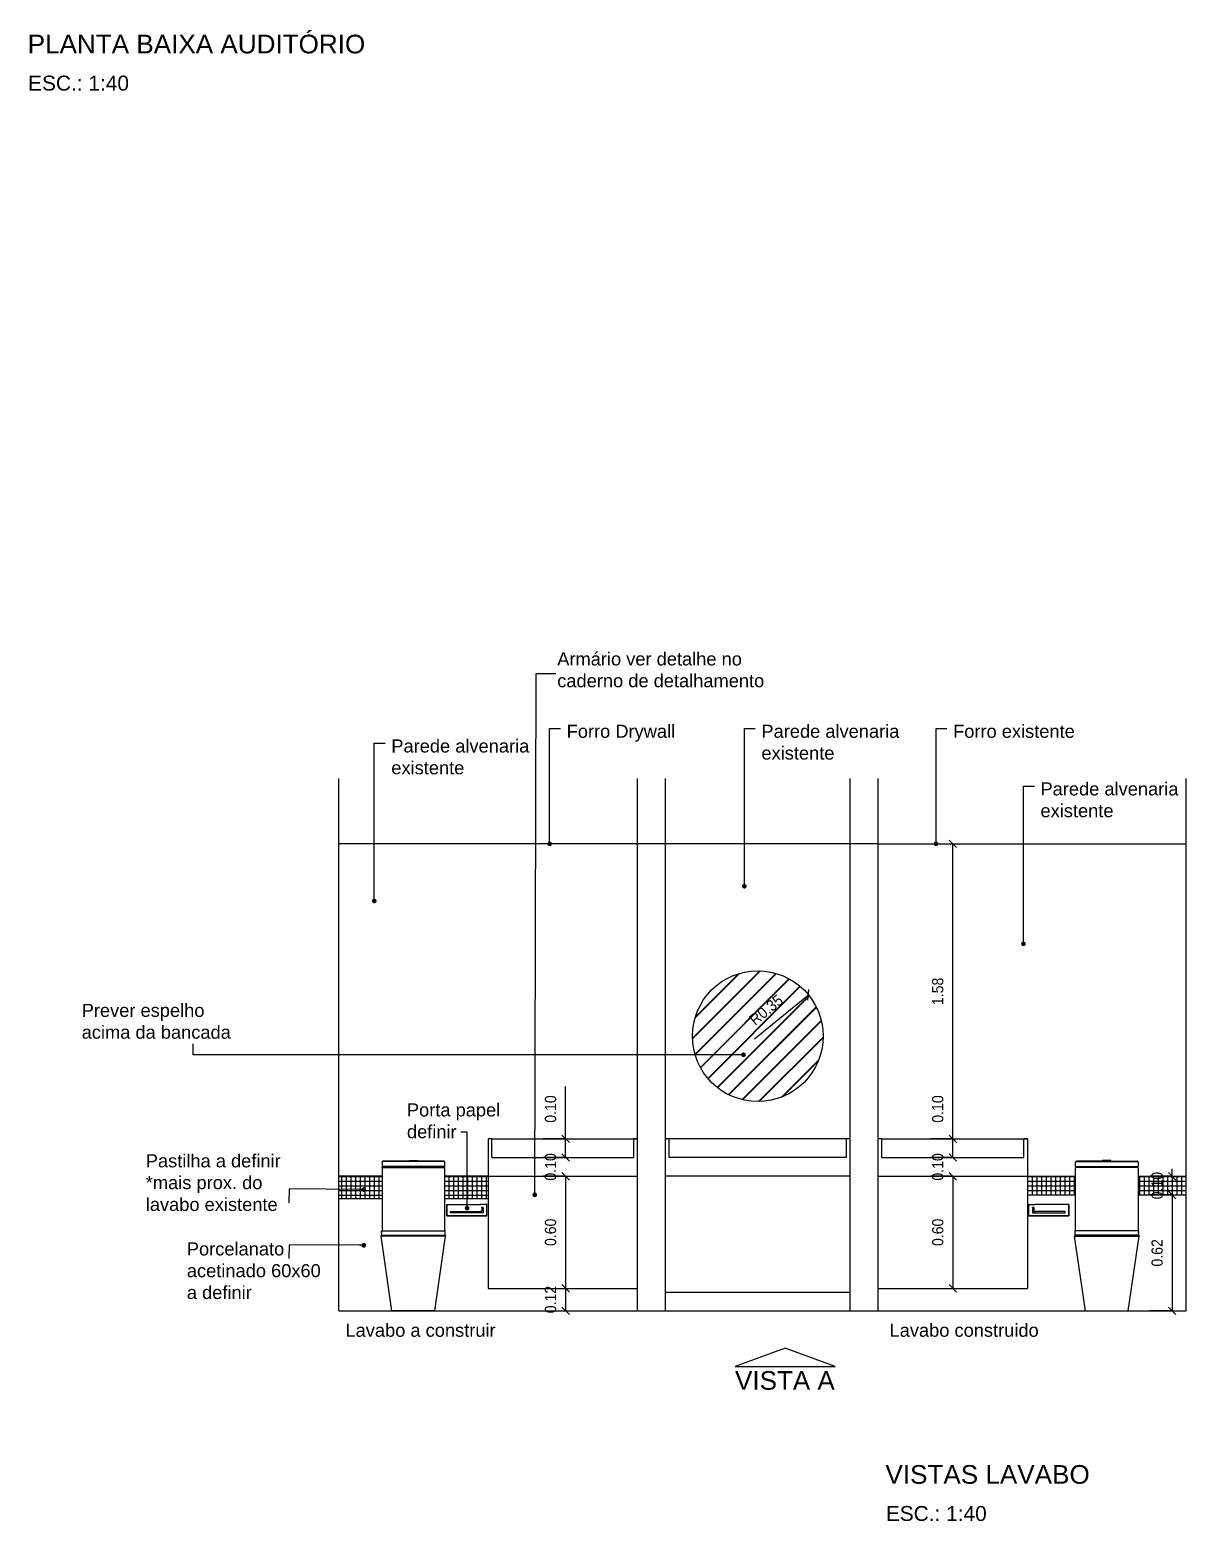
# Model space of a CAD drawing. Header units: millimetres. Extents: x 7034 to 7235, y -465 to -378.
# Drawn here: x 7088.15 to 7094.35, y -446.97 to -438.99 of the extents above; entities that cross this region are included whole.
import ezdxf

# ---------------------------------------------------------------- set-up
doc = ezdxf.new("R2010")
doc.units = ezdxf.units.MM
doc.header["$LTSCALE"] = 0.005
doc.linetypes.add('CONTINUO', pattern=[0])
doc.layers.get('0').update_dxf_attribs({"linetype": 'CONTINUO'})
doc.layers.get('DEFPOINTS').update_dxf_attribs({"linetype": 'CONTINUO', "lineweight": 15})
for name, color, linetype in [('- COTAS', 12, 'Continuous'), ('252', 252, 'Continuous'), ('ARQ-TEXTO', 3, 'Continuous'), ('ARQ_ALVENARIA', 6, 'Continuous'), ('ARQ_ESQUADRIA', 5, 'Continuous'), ('ARQ_TXT_AMBIENTE', 3, 'Continuous'), ('DETALHES', 4, 'Continuous'), ('NN_COTA', 1, 'Continuous'), ('NN_GESSO', 5, 'Continuous')]:
    doc.layers.add(name, color=color, linetype=linetype)
doc.layers.add('TEXTO', color=7, linetype='Continuous', lineweight=15)
doc.styles.add('50', font='ARIALN.TTF', dxfattribs={"height": 0.1})
doc.styles.add('ARQ', font='arial.ttf', dxfattribs={"width": 0.9})
doc.styles.add('R80-20', font='simplex.shx', dxfattribs={"height": 0.04})
doc.styles.get("Standard").update_dxf_attribs({"font": 'arial.ttf'})
doc.dimstyles.new('1-40', dxfattribs={"dimtxt": 0.06, "dimasz": 0.04, "dimexe": 0.1195, "dimexo": 0.1, "dimgap": 0.05, "dimtad": 1, "dimzin": 0, "dimdsep": 46, "dimtxsty": 'ARQ', "dimblk": 'OBLIQUE', "dimcen": 0.09, "dimclrd": 1, "dimclre": 1, "dimclrt": 7, "dimadec": 0, "dimazin": 0, "dimtm": 1e-09, "dimtfac": 1, "dimtofl": 0, "dimtmove": 0, "dimatfit": 3, "dimfxl": 0.1, "dimfxlon": 1, "dimtolj": 1, "dimtzin": 0, "dimlwd": -1, "dimlwe": -1, "dimarcsym": 0})
doc.dimstyles.new('50', dxfattribs={"dimscale": 0, "dimtxt": 0.1, "dimasz": 0.025, "dimexe": 0.05, "dimexo": 0.05, "dimgap": 0.01, "dimtad": 1, "dimdec": 0, "dimlfac": 100, "dimzin": 0, "dimdsep": 46, "dimtxsty": '50', "dimblk": 'DOT', "dimcen": 0.02, "dimclrd": 1, "dimclre": 1, "dimclrt": 7, "dimadec": 0, "dimazin": 0, "dimtfac": 1, "dimtdec": 0, "dimtofl": 0, "dimtmove": 2, "dimatfit": 2, "dimldrblk": 'DOT', "dimfxl": 0.05, "dimtolj": 1, "dimtzin": 0, "dimlwd": -1, "dimarcsym": 0})
pattern_1 = [(0, (0, 0), (0, 0.025), []), (90, (0, 0), (-0.025, 2e-18), [])]

# ---------------------------------------------------------------- blocks, each defined once
blk = doc.blocks.new('seta')
at = {"layer": 'NN_COTA', "transparency": 33554549}
h = blk.add_hatch(dxfattribs=at)
h.set_pattern_fill('ANGLE', color=256)
h.set_pattern_definition([(0, (-0.006, 0.008), (0, 6.985), [5.08, -1.905]), (90, (-0.006, 0.008), (-6.985, 4e-16), [5.08, -1.905])])
h.paths.add_polyline_path([(17.271, -37.7472), (17.5387, -37.846), (17.8064, -37.7472)])
at = {"layer": 'NN_COTA'}
blk.add_lwpolyline([(17.271, -37.7472), (17.8064, -37.7472), (17.5387, -37.846), (17.271, -37.7472)], dxfattribs=at)
blk = doc.blocks.new('_DOT')
at = {"color": 0, "linetype": 'ByBlock'}
blk.add_line((-0.5, 0), (-1, 0), dxfattribs=at)
at = {"color": 0, "linetype": 'ByBlock', "const_width": 0.5}
blk.add_lwpolyline([(-0.25, 0, 1), (0.25, 0, 1)], format="xyb", close=True, dxfattribs=at)
blk = doc.blocks.new('DOT')
at = {"layer": 'ARQ-TEXTO', "color": 0, "linetype": 'ByBlock'}
blk.add_line((-0.5, 0), (-1, 0), dxfattribs=at)
at = {"layer": 'ARQ-TEXTO', "color": 0, "linetype": 'ByBlock', "const_width": 0.5}
blk.add_lwpolyline([(-0.25, 0, 1), (0.25, 0, 1)], format="xyb", close=True, dxfattribs=at)
blk = doc.blocks.new('_OBLIQUE')
at = {"color": 0, "linetype": 'ByBlock'}
blk.add_line((-0.5, -0.5), (0.5, 0.5), dxfattribs=at)
blk = doc.blocks.new('*D77')
at = {"layer": '- COTAS', "color": 1, "transparency": 16777216}
for p, q in [((7091.0247, -445.1239), (7091.1442, -445.1239)), ((7091.0247, -445.1239), (7091.0247, -445.7239)), ((7091.0247, -445.7239), (7091.1442, -445.7239))]:
    blk.add_line(p, q, dxfattribs=at)
at = {"layer": 'DEFPOINTS', "color": 0, "transparency": 16777216}
for p in [(7091.0092, -445.1239), (7091.0092, -445.7239), (7091.0247, -445.7239)]:
    blk.add_point(p, dxfattribs=at)
at = {"layer": '- COTAS', "color": 1, "transparency": 16777216, "xscale": 0.04, "yscale": 0.04, "zscale": 0.04}
for p, rotation in [((7091.0247, -445.1239), 90), ((7091.0247, -445.7239), 270)]:
    blk.add_blockref('_OBLIQUE', p, dxfattribs=dict(at, rotation=rotation))
at = {"layer": '- COTAS', "color": 7, "transparency": 16777216, "insert": (7090.9441, -445.4239), "char_height": 0.06, "attachment_point": 5, "rotation": 90, "style": 'ARQ'}
blk.add_mtext('\\A1;0.60', dxfattribs=at)
blk = doc.blocks.new('*D78')
at = {"layer": '- COTAS', "color": 1, "transparency": 16777216}
for p, q in [((7091.0247, -444.9239), (7091.0247, -444.6438)), ((7091.0247, -444.9239), (7090.9052, -444.9239)), ((7091.0247, -445.0239), (7091.0247, -444.9239)), ((7091.0247, -445.0239), (7090.9052, -445.0239))]:
    blk.add_line(p, q, dxfattribs=at)
at = {"layer": 'DEFPOINTS', "color": 0, "transparency": 16777216}
for p in [(7091.0247, -444.9239), (7091.0247, -444.9239), (7091.0247, -445.0239)]:
    blk.add_point(p, dxfattribs=at)
at = {"layer": '- COTAS', "color": 1, "transparency": 16777216, "xscale": 0.04, "yscale": 0.04, "zscale": 0.04}
for p, rotation in [((7091.0247, -444.9239), 90), ((7091.0247, -445.0239), 270)]:
    blk.add_blockref('_OBLIQUE', p, dxfattribs=dict(at, rotation=rotation))
at = {"layer": '- COTAS', "color": 7, "transparency": 16777216, "insert": (7090.9441, -444.7638), "char_height": 0.06, "attachment_point": 5, "rotation": 90, "style": 'ARQ'}
blk.add_mtext('\\A1;0.10', dxfattribs=at)
blk = doc.blocks.new('*D81')
at = {"layer": '- COTAS', "color": 1, "transparency": 16777216}
for p, q in [((7093.0992, -445.1239), (7093.2187, -445.1239)), ((7093.0992, -445.1239), (7093.0992, -445.7239)), ((7093.0992, -445.7239), (7093.2187, -445.7239))]:
    blk.add_line(p, q, dxfattribs=at)
at = {"layer": 'DEFPOINTS', "color": 0, "transparency": 16777216}
for p in [(7093.0992, -445.1239), (7093.0992, -445.7239), (7093.0992, -445.7239)]:
    blk.add_point(p, dxfattribs=at)
at = {"layer": '- COTAS', "color": 1, "transparency": 16777216, "xscale": 0.04, "yscale": 0.04, "zscale": 0.04}
for p, rotation in [((7093.0992, -445.1239), 90), ((7093.0992, -445.7239), 270)]:
    blk.add_blockref('_OBLIQUE', p, dxfattribs=dict(at, rotation=rotation))
at = {"layer": '- COTAS', "color": 7, "transparency": 16777216, "insert": (7093.0185, -445.4239), "char_height": 0.06, "attachment_point": 5, "rotation": 90, "style": 'ARQ'}
blk.add_mtext('\\A1;0.60', dxfattribs=at)
blk = doc.blocks.new('*D82')
at = {"layer": '- COTAS', "color": 1, "transparency": 16777216}
for p, q in [((7093.0992, -443.3439), (7093.2187, -443.3439)), ((7093.0992, -444.9239), (7093.0992, -443.3439)), ((7093.0992, -444.9239), (7093.2187, -444.9239))]:
    blk.add_line(p, q, dxfattribs=at)
at = {"layer": 'DEFPOINTS', "color": 0, "transparency": 16777216}
for p in [(7093.0885, -443.3439), (7093.0992, -443.3439), (7093.0992, -444.9239)]:
    blk.add_point(p, dxfattribs=at)
at = {"layer": '- COTAS', "color": 1, "transparency": 16777216, "xscale": 0.04, "yscale": 0.04, "zscale": 0.04}
for p, rotation in [((7093.0992, -443.3439), 90), ((7093.0992, -444.9239), 270)]:
    blk.add_blockref('_OBLIQUE', p, dxfattribs=dict(at, rotation=rotation))
at = {"layer": '- COTAS', "color": 7, "transparency": 16777216, "insert": (7093.0185, -444.1339), "char_height": 0.06, "attachment_point": 5, "rotation": 90, "style": 'ARQ'}
blk.add_mtext('\\A1;1.58', dxfattribs=at)
blk = doc.blocks.new('*D105')
at = {"layer": '- COTAS', "color": 1, "transparency": 16777216}
blk.add_line((7092.0369, -444.388), (7092.3254, -444.1526), dxfattribs=at)
at = {"layer": 'DEFPOINTS', "color": 0, "transparency": 16777216}
for p in [(7092.3254, -444.1526), (7092.0542, -444.3739)]:
    blk.add_point(p, dxfattribs=at)
at = {"layer": '- COTAS', "color": 1, "transparency": 16777216, "xscale": 0.04, "yscale": 0.04, "zscale": 0.04, "rotation": 39.21095447246016}
blk.add_blockref('_OBLIQUE', (7092.3254, -444.1526), dxfattribs=at)
at = {"layer": '- COTAS', "color": 7, "transparency": 16777216, "insert": (7092.0991, -444.2331), "char_height": 0.06, "attachment_point": 5, "rotation": 39.21095, "style": 'ARQ'}
blk.add_mtext('\\A1;R0.35', dxfattribs=at)
blk = doc.blocks.new('*D174')
at = {"layer": '- COTAS', "color": 1, "transparency": 16777216}
for p, q in [((7094.2742, -445.2239), (7094.1547, -445.2239)), ((7094.2742, -445.2239), (7094.2742, -445.8439)), ((7094.2742, -445.8439), (7094.1547, -445.8439))]:
    blk.add_line(p, q, dxfattribs=at)
at = {"layer": 'DEFPOINTS', "color": 0, "transparency": 16777216}
for p in [(7094.3492, -445.2239), (7094.2742, -445.8439), (7094.3492, -445.8439)]:
    blk.add_point(p, dxfattribs=at)
at = {"layer": '- COTAS', "color": 1, "transparency": 16777216, "xscale": 0.04, "yscale": 0.04, "zscale": 0.04}
for p, rotation in [((7094.2742, -445.2239), 90), ((7094.2742, -445.8439), 270)]:
    blk.add_blockref('_OBLIQUE', p, dxfattribs=dict(at, rotation=rotation))
at = {"layer": '- COTAS', "color": 7, "transparency": 16777216, "insert": (7094.1936, -445.5339), "char_height": 0.06, "attachment_point": 5, "rotation": 90, "style": 'ARQ'}
blk.add_mtext('\\A1;0.62', dxfattribs=at)
blk = doc.blocks.new('*D175')
at = {"layer": '- COTAS', "color": 1, "transparency": 16777216}
for p, q in [((7094.2742, -445.1239), (7094.1547, -445.1239)), ((7094.2742, -445.1239), (7094.2742, -445.0839)), ((7094.2742, -445.2239), (7094.1547, -445.2239)), ((7094.2742, -445.2239), (7094.2742, -445.2639))]:
    blk.add_line(p, q, dxfattribs=at)
at = {"layer": 'DEFPOINTS', "color": 0, "transparency": 16777216}
for p in [(7094.2742, -445.1239), (7094.2742, -445.1239), (7094.2742, -445.2239)]:
    blk.add_point(p, dxfattribs=at)
at = {"layer": '- COTAS', "color": 1, "transparency": 16777216, "xscale": 0.04, "yscale": 0.04, "zscale": 0.04}
for p, rotation in [((7094.2742, -445.1239), 270), ((7094.2742, -445.2239), 90)]:
    blk.add_blockref('_OBLIQUE', p, dxfattribs=dict(at, rotation=rotation))
at = {"layer": '- COTAS', "color": 7, "transparency": 16777216, "insert": (7094.1936, -445.1739), "char_height": 0.06, "attachment_point": 5, "rotation": 90, "style": 'ARQ'}
blk.add_mtext('\\A1;0.10', dxfattribs=at)
blk = doc.blocks.new('*D176')
at = {"layer": '- COTAS', "color": 1, "transparency": 16777216}
for p, q in [((7091.0247, -445.7239), (7091.1442, -445.7239)), ((7091.0247, -445.7239), (7091.0247, -445.8439)), ((7091.0247, -445.8439), (7091.1442, -445.8439))]:
    blk.add_line(p, q, dxfattribs=at)
at = {"layer": 'DEFPOINTS', "color": 0, "transparency": 16777216}
for p in [(7091.0247, -445.7239), (7091.0247, -445.8439), (7091.0247, -445.8439)]:
    blk.add_point(p, dxfattribs=at)
at = {"layer": '- COTAS', "color": 1, "transparency": 16777216, "xscale": 0.04, "yscale": 0.04, "zscale": 0.04}
for p, rotation in [((7091.0247, -445.7239), 90), ((7091.0247, -445.8439), 270)]:
    blk.add_blockref('_OBLIQUE', p, dxfattribs=dict(at, rotation=rotation))
at = {"layer": '- COTAS', "color": 7, "transparency": 16777216, "insert": (7090.9441, -445.7839), "char_height": 0.06, "attachment_point": 5, "rotation": 90, "style": 'ARQ'}
blk.add_mtext('\\A1;0.12', dxfattribs=at)
blk = doc.blocks.new('*D177')
at = {"layer": '- COTAS', "color": 1, "transparency": 16777216}
for p, q in [((7093.0992, -445.0239), (7092.9797, -445.0239)), ((7093.0992, -445.0239), (7093.0992, -444.9839)), ((7093.0992, -445.1239), (7092.9797, -445.1239)), ((7093.0992, -445.1239), (7093.0992, -445.1639))]:
    blk.add_line(p, q, dxfattribs=at)
at = {"layer": 'DEFPOINTS', "color": 0, "transparency": 16777216}
for p in [(7093.0992, -445.0239), (7093.0992, -445.0239), (7093.0992, -445.1239)]:
    blk.add_point(p, dxfattribs=at)
at = {"layer": '- COTAS', "color": 1, "transparency": 16777216, "xscale": 0.04, "yscale": 0.04, "zscale": 0.04}
for p, rotation in [((7093.0992, -445.0239), 270), ((7093.0992, -445.1239), 90)]:
    blk.add_blockref('_OBLIQUE', p, dxfattribs=dict(at, rotation=rotation))
at = {"layer": '- COTAS', "color": 7, "transparency": 16777216, "insert": (7093.0185, -445.0739), "char_height": 0.06, "attachment_point": 5, "rotation": 90, "style": 'ARQ'}
blk.add_mtext('\\A1;0.10', dxfattribs=at)
blk = doc.blocks.new('*D178')
at = {"layer": '- COTAS', "color": 1, "transparency": 16777216}
for p, q in [((7091.0247, -445.0239), (7091.0247, -444.9839)), ((7091.0247, -445.0239), (7091.1442, -445.0239)), ((7091.0247, -445.1239), (7090.9052, -445.1239)), ((7091.0247, -445.1239), (7091.0247, -445.1639))]:
    blk.add_line(p, q, dxfattribs=at)
at = {"layer": 'DEFPOINTS', "color": 0, "transparency": 16777216}
for p in [(7091.0247, -445.0239), (7091.0247, -445.0239), (7091.0247, -445.1239)]:
    blk.add_point(p, dxfattribs=at)
at = {"layer": '- COTAS', "color": 1, "transparency": 16777216, "xscale": 0.04, "yscale": 0.04, "zscale": 0.04}
for p, rotation in [((7091.0247, -445.0239), 270), ((7091.0247, -445.1239), 90)]:
    blk.add_blockref('_OBLIQUE', p, dxfattribs=dict(at, rotation=rotation))
at = {"layer": '- COTAS', "color": 7, "transparency": 16777216, "insert": (7090.9441, -445.0739), "char_height": 0.06, "attachment_point": 5, "rotation": 90, "style": 'ARQ'}
blk.add_mtext('\\A1;0.10', dxfattribs=at)
blk = doc.blocks.new('*D179')
at = {"layer": '- COTAS', "color": 1, "transparency": 16777216}
for p, q in [((7093.0992, -444.9239), (7093.0992, -444.6438)), ((7093.0992, -444.9239), (7092.9797, -444.9239)), ((7093.0992, -445.0239), (7093.0992, -444.9239)), ((7093.0992, -445.0239), (7092.9797, -445.0239))]:
    blk.add_line(p, q, dxfattribs=at)
at = {"layer": 'DEFPOINTS', "color": 0, "transparency": 16777216}
for p in [(7093.0992, -444.9239), (7093.0992, -444.9239), (7093.0992, -445.0239)]:
    blk.add_point(p, dxfattribs=at)
at = {"layer": '- COTAS', "color": 1, "transparency": 16777216, "xscale": 0.04, "yscale": 0.04, "zscale": 0.04}
for p, rotation in [((7093.0992, -444.9239), 90), ((7093.0992, -445.0239), 270)]:
    blk.add_blockref('_OBLIQUE', p, dxfattribs=dict(at, rotation=rotation))
at = {"layer": '- COTAS', "color": 7, "transparency": 16777216, "insert": (7093.0185, -444.7638), "char_height": 0.06, "attachment_point": 5, "rotation": 90, "style": 'ARQ'}
blk.add_mtext('\\A1;0.10', dxfattribs=at)

msp = doc.modelspace()

# ---------------------------------------------------------------- hatches: boundary and pattern name
at = {"layer": '252'}
h = msp.add_hatch(dxfattribs=at)
h.set_pattern_fill('JIS_LC_20A', color=256, scale=0.0035)
h.paths.add_polyline_path([(7091.7042, -444.3739, 1), (7092.4042, -444.3739, 1)])
h = msp.add_hatch(dxfattribs=at)
h.set_pattern_fill('_USER', color=256, scale=0.025, double=1, pattern_type=0)
h.set_pattern_definition(pattern_1)
h.paths.add_polyline_path([(7090.0417, -445.1239), (7089.8092, -445.1239), (7089.8092, -445.2439), (7090.0417, -445.2439)])
h.paths.add_polyline_path([(7090.6092, -445.1239), (7090.3767, -445.1239), (7090.3767, -445.2439), (7090.6092, -445.2439)])
h = msp.add_hatch(dxfattribs=at)
h.set_pattern_fill('_USER', color=256, scale=0.025, double=1, pattern_type=0)
h.set_pattern_definition(pattern_1)
h.paths.add_polyline_path([(7093.7567, -445.1239), (7093.4992, -445.1239), (7093.4992, -445.2239), (7093.7567, -445.2239)])
h.paths.add_polyline_path([(7094.3492, -445.1239), (7094.0917, -445.1239), (7094.0917, -445.2239), (7094.3492, -445.2239)])

# ---------------------------------------------------------------- linework, layer by layer
for p, q in [((7090.6292, -444.9239), (7091.4092, -444.9239)), ((7092.5292, -444.9239), (7091.5792, -444.9239)), ((7092.7192, -444.9239), (7093.4992, -444.9239)), ((7090.0417, -445.0481), (7090.0425, -445.0456)), ((7090.0417, -445.0481), (7090.0417, -445.0691)), ((7090.0425, -445.0456), (7090.0446, -445.0438)), ((7090.3759, -445.0456), (7090.0425, -445.0456)), ((7090.0446, -445.0438), (7090.0475, -445.0431)), ((7090.3738, -445.0438), (7090.0446, -445.0438)), ((7090.1871, -445.0431), (7090.0475, -445.0431)), ((7090.1871, -445.0431), (7090.1871, -445.0386)), ((7090.1871, -445.0386), (7090.2321, -445.0386)), ((7090.1871, -445.0431), (7090.2321, -445.0431)), ((7090.2321, -445.0431), (7090.2321, -445.0386)), ((7090.2321, -445.0431), (7090.3709, -445.0431)), ((7090.3738, -445.0438), (7090.3709, -445.0431)), ((7090.3759, -445.0456), (7090.3738, -445.0438)), ((7090.3767, -445.0481), (7090.3759, -445.0456)), ((7090.3767, -445.0691), (7090.3767, -445.0481)), ((7093.7567, -445.0481), (7093.7575, -445.0456)), ((7093.7567, -445.0691), (7093.7567, -445.0481)), ((7093.7575, -445.0456), (7093.7596, -445.0438)), ((7093.7575, -445.0456), (7094.0909, -445.0456)), ((7093.7596, -445.0438), (7093.7625, -445.0431)), ((7093.7596, -445.0438), (7094.0888, -445.0438)), ((7093.9013, -445.0431), (7093.7625, -445.0431)), ((7093.9013, -445.0431), (7093.9013, -445.0386)), ((7093.9463, -445.0386), (7093.9013, -445.0386)), ((7093.9463, -445.0431), (7093.9013, -445.0431)), ((7093.9463, -445.0431), (7093.9463, -445.0386)), ((7093.9463, -445.0431), (7094.0859, -445.0431)), ((7094.0888, -445.0438), (7094.0859, -445.0431)), ((7094.0909, -445.0456), (7094.0888, -445.0438)), ((7094.0917, -445.0481), (7094.0909, -445.0456)), ((7094.0917, -445.0481), (7094.0917, -445.0691)), ((7090.0417, -445.1239), (7089.8092, -445.1239)), ((7090.0417, -445.0691), (7090.0425, -445.0716)), ((7090.0417, -445.0791), (7090.0425, -445.0766)), ((7090.0417, -445.0791), (7090.0417, -445.4157)), ((7090.0425, -445.0716), (7090.0446, -445.0734)), ((7090.3759, -445.0716), (7090.0425, -445.0716)), ((7090.0425, -445.0766), (7090.0446, -445.0748)), ((7090.0425, -445.0766), (7090.3759, -445.0766)), ((7090.0446, -445.0734), (7090.0475, -445.0741)), ((7090.3738, -445.0734), (7090.0446, -445.0734)), ((7090.0446, -445.0748), (7090.0475, -445.0741)), ((7090.0446, -445.0748), (7090.3738, -445.0748)), ((7090.3709, -445.0741), (7090.0475, -445.0741)), ((7090.3738, -445.0734), (7090.3709, -445.0741)), ((7090.3738, -445.0748), (7090.3709, -445.0741)), ((7090.3759, -445.0716), (7090.3738, -445.0734)), ((7090.3759, -445.0766), (7090.3738, -445.0748)), ((7090.3767, -445.0691), (7090.3759, -445.0716)), ((7090.3767, -445.0791), (7090.3759, -445.0766)), ((7090.3767, -445.4157), (7090.3767, -445.0791)), ((7090.6092, -445.1239), (7090.3767, -445.1239)), ((7093.4992, -445.1239), (7093.7567, -445.1239)), ((7093.7567, -445.0691), (7093.7575, -445.0716)), ((7093.7567, -445.0791), (7093.7575, -445.0766)), ((7093.7567, -445.4157), (7093.7567, -445.0791)), ((7093.7575, -445.0716), (7093.7596, -445.0734)), ((7093.7575, -445.0716), (7094.0909, -445.0716)), ((7093.7575, -445.0766), (7093.7596, -445.0748)), ((7094.0909, -445.0766), (7093.7575, -445.0766)), ((7093.7596, -445.0734), (7093.7625, -445.0741)), ((7093.7596, -445.0734), (7094.0888, -445.0734)), ((7093.7596, -445.0748), (7093.7625, -445.0741)), ((7094.0888, -445.0748), (7093.7596, -445.0748)), ((7093.7625, -445.0741), (7094.0859, -445.0741)), ((7094.0888, -445.0734), (7094.0859, -445.0741)), ((7094.0888, -445.0748), (7094.0859, -445.0741)), ((7094.0909, -445.0716), (7094.0888, -445.0734)), ((7094.0909, -445.0766), (7094.0888, -445.0748)), ((7094.0917, -445.0691), (7094.0909, -445.0716)), ((7094.0917, -445.0791), (7094.0909, -445.0766)), ((7094.0917, -445.0791), (7094.0917, -445.4157)), ((7094.0917, -445.1239), (7094.3492, -445.1239)), ((7090.0417, -445.2439), (7089.8092, -445.2439)), ((7090.6092, -445.2439), (7090.3767, -445.2439)), ((7090.6092, -445.2439), (7090.3767, -445.2439)), ((7090.3876, -445.3358), (7090.3876, -445.2758)), ((7090.3878, -445.2761), (7090.3876, -445.2758)), ((7090.3878, -445.2761), (7090.3878, -445.3355)), ((7090.6033, -445.2758), (7090.6031, -445.2761)), ((7090.6031, -445.3355), (7090.6031, -445.2761)), ((7090.6033, -445.3358), (7090.6033, -445.2758)), ((7093.4992, -445.2239), (7093.7567, -445.2239)), ((7093.5052, -445.3358), (7093.5052, -445.2758)), ((7093.5052, -445.2758), (7093.5054, -445.2761)), ((7093.5054, -445.3355), (7093.5054, -445.2761)), ((7093.7207, -445.2761), (7093.7209, -445.2758)), ((7093.7207, -445.2761), (7093.7207, -445.3355)), ((7093.7209, -445.3358), (7093.7209, -445.2758)), ((7094.0917, -445.2239), (7094.3492, -445.2239)), ((7090.3876, -445.3358), (7090.3878, -445.3355)), ((7090.4334, -445.3358), (7090.3876, -445.3358)), ((7090.3878, -445.3355), (7090.4334, -445.3355)), ((7090.4073, -445.3119), (7090.4071, -445.3125)), ((7090.4071, -445.3189), (7090.4071, -445.3125)), ((7090.4071, -445.3189), (7090.4073, -445.3195)), ((7090.408, -445.3116), (7090.4073, -445.3119)), ((7090.4075, -445.3119), (7090.4073, -445.3119)), ((7090.4073, -445.3125), (7090.4075, -445.3119)), ((7090.4073, -445.3189), (7090.4073, -445.3125)), ((7090.4073, -445.3189), (7090.4075, -445.3195)), ((7090.4073, -445.3195), (7090.408, -445.3198)), ((7090.4075, -445.3195), (7090.4073, -445.3195)), ((7090.4075, -445.3119), (7090.5691, -445.3119)), ((7090.5691, -445.3195), (7090.4075, -445.3195)), ((7090.408, -445.3116), (7090.5691, -445.3116)), ((7090.5691, -445.3198), (7090.408, -445.3198)), ((7090.4334, -445.3355), (7090.6031, -445.3355)), ((7090.4334, -445.3355), (7090.4334, -445.3358)), ((7090.4334, -445.3358), (7090.4334, -445.3355)), ((7090.6033, -445.3358), (7090.4334, -445.3358)), ((7090.574, -445.3116), (7090.5691, -445.3116)), ((7090.5691, -445.3116), (7090.5691, -445.3119)), ((7090.574, -445.3119), (7090.5691, -445.3119)), ((7090.5827, -445.3195), (7090.5691, -445.3195)), ((7090.5822, -445.3198), (7090.5691, -445.3198)), ((7090.5747, -445.3113), (7090.574, -445.3116)), ((7090.5748, -445.3115), (7090.574, -445.3119)), ((7090.5749, -445.3107), (7090.5747, -445.3113)), ((7090.5747, -445.3113), (7090.5748, -445.3115)), ((7090.5752, -445.3107), (7090.5748, -445.3115)), ((7090.5752, -445.2917), (7090.5749, -445.2924)), ((7090.5749, -445.2924), (7090.5749, -445.3107)), ((7090.5758, -445.2915), (7090.5752, -445.2917)), ((7090.5754, -445.2917), (7090.5752, -445.2917)), ((7090.5752, -445.2924), (7090.5754, -445.2917)), ((7090.5752, -445.2924), (7090.5752, -445.3107)), ((7090.5754, -445.2917), (7090.5827, -445.2917)), ((7090.5822, -445.2915), (7090.5758, -445.2915)), ((7090.5829, -445.2917), (7090.5822, -445.2915)), ((7090.5822, -445.3198), (7090.5829, -445.3195)), ((7090.5827, -445.2917), (7090.5829, -445.2917)), ((7090.5829, -445.2924), (7090.5827, -445.2917)), ((7090.5829, -445.3189), (7090.5827, -445.3195)), ((7090.5827, -445.3195), (7090.5829, -445.3195)), ((7090.5831, -445.2924), (7090.5829, -445.2917)), ((7090.5829, -445.2924), (7090.5829, -445.3189)), ((7090.5829, -445.3195), (7090.5831, -445.3189)), ((7090.5831, -445.2924), (7090.5831, -445.3189)), ((7090.6031, -445.3355), (7090.6033, -445.3358)), ((7093.5054, -445.3355), (7093.5052, -445.3358)), ((7093.5052, -445.3358), (7093.6751, -445.3358)), ((7093.6751, -445.3355), (7093.5054, -445.3355)), ((7093.5254, -445.2924), (7093.5256, -445.2917)), ((7093.5254, -445.2924), (7093.5254, -445.3189)), ((7093.5256, -445.3195), (7093.5254, -445.3189)), ((7093.5256, -445.2917), (7093.5263, -445.2915)), ((7093.5258, -445.2917), (7093.5256, -445.2917)), ((7093.5256, -445.2924), (7093.5258, -445.2917)), ((7093.5256, -445.2924), (7093.5256, -445.3189)), ((7093.5256, -445.3189), (7093.5258, -445.3195)), ((7093.5258, -445.3195), (7093.5256, -445.3195)), ((7093.5263, -445.3198), (7093.5256, -445.3195)), ((7093.5331, -445.2917), (7093.5258, -445.2917)), ((7093.5258, -445.3195), (7093.5394, -445.3195)), ((7093.5263, -445.2915), (7093.5327, -445.2915)), ((7093.5263, -445.3198), (7093.5394, -445.3198)), ((7093.5327, -445.2915), (7093.5333, -445.2917)), ((7093.5331, -445.2917), (7093.5333, -445.2917)), ((7093.5333, -445.2924), (7093.5331, -445.2917)), ((7093.5333, -445.2917), (7093.5336, -445.2924)), ((7093.5333, -445.2924), (7093.5333, -445.3107)), ((7093.5333, -445.3107), (7093.5336, -445.3115)), ((7093.5336, -445.2924), (7093.5336, -445.3107)), ((7093.5336, -445.3107), (7093.5338, -445.3113)), ((7093.5338, -445.3113), (7093.5336, -445.3115)), ((7093.5336, -445.3115), (7093.5345, -445.3119)), ((7093.5338, -445.3113), (7093.5345, -445.3116)), ((7093.5345, -445.3116), (7093.5394, -445.3116)), ((7093.5345, -445.3119), (7093.5394, -445.3119)), ((7093.5394, -445.3116), (7093.5394, -445.3119)), ((7093.7005, -445.3116), (7093.5394, -445.3116)), ((7093.701, -445.3119), (7093.5394, -445.3119)), ((7093.5394, -445.3195), (7093.701, -445.3195)), ((7093.5394, -445.3198), (7093.7005, -445.3198)), ((7093.7207, -445.3355), (7093.6751, -445.3355)), ((7093.6751, -445.3355), (7093.6751, -445.3358)), ((7093.6751, -445.3358), (7093.6751, -445.3355)), ((7093.6751, -445.3358), (7093.7209, -445.3358)), ((7093.7005, -445.3116), (7093.7012, -445.3119)), ((7093.7012, -445.3195), (7093.7005, -445.3198)), ((7093.701, -445.3119), (7093.7012, -445.3119)), ((7093.7012, -445.3125), (7093.701, -445.3119)), ((7093.7012, -445.3189), (7093.701, -445.3195)), ((7093.701, -445.3195), (7093.7012, -445.3195)), ((7093.7012, -445.3119), (7093.7014, -445.3125)), ((7093.7012, -445.3189), (7093.7012, -445.3125)), ((7093.7014, -445.3189), (7093.7012, -445.3195)), ((7093.7014, -445.3189), (7093.7014, -445.3125)), ((7093.7209, -445.3358), (7093.7207, -445.3355)), ((7090.0368, -445.4433), (7090.0367, -445.4439)), ((7090.0942, -445.8439), (7090.0367, -445.4439)), ((7090.3817, -445.4439), (7090.0367, -445.4439)), ((7090.0369, -445.4426), (7090.0368, -445.4433)), ((7090.0372, -445.442), (7090.0369, -445.4426)), ((7090.0375, -445.4415), (7090.0372, -445.442)), ((7090.0378, -445.441), (7090.0375, -445.4415)), ((7090.0383, -445.4405), (7090.0378, -445.441)), ((7090.0388, -445.4401), (7090.0383, -445.4405)), ((7090.0387, -445.4212), (7090.0388, -445.4196)), ((7090.0388, -445.4228), (7090.0387, -445.4212)), ((7090.0387, -445.4328), (7090.0388, -445.431)), ((7090.0388, -445.4346), (7090.0387, -445.4328)), ((7090.0388, -445.4196), (7090.0391, -445.4182)), ((7090.0391, -445.4243), (7090.0388, -445.4228)), ((7090.0388, -445.431), (7090.0391, -445.4294)), ((7090.0391, -445.4362), (7090.0388, -445.4346)), ((7090.0393, -445.4397), (7090.0388, -445.4401)), ((7090.0391, -445.4182), (7090.0396, -445.417)), ((7090.0396, -445.4255), (7090.0391, -445.4243)), ((7090.0391, -445.4294), (7090.0396, -445.4281)), ((7090.0396, -445.4376), (7090.0391, -445.4362)), ((7090.0398, -445.4394), (7090.0393, -445.4397)), ((7090.0396, -445.417), (7090.0402, -445.4161)), ((7090.0402, -445.4263), (7090.0396, -445.4255)), ((7090.0396, -445.4281), (7090.0402, -445.4271)), ((7090.0402, -445.4385), (7090.0396, -445.4376)), ((7090.0404, -445.4391), (7090.0398, -445.4394)), ((7090.0402, -445.4161), (7090.0409, -445.4157)), ((7090.0409, -445.4267), (7090.0402, -445.4263)), ((7090.0402, -445.4271), (7090.0409, -445.4267)), ((7090.0409, -445.4389), (7090.0402, -445.4385)), ((7090.041, -445.439), (7090.0404, -445.4391)), ((7090.0417, -445.4157), (7090.0409, -445.4157)), ((7090.0413, -445.4389), (7090.0409, -445.4389)), ((7090.0413, -445.4389), (7090.041, -445.439)), ((7090.0417, -445.4389), (7090.0413, -445.4389)), ((7090.0417, -445.4157), (7090.3767, -445.4157)), ((7090.0417, -445.4389), (7090.0418, -445.4391)), ((7090.0417, -445.4389), (7090.3767, -445.4389)), ((7090.0419, -445.4397), (7090.042, -445.4401)), ((7090.3242, -445.8439), (7090.3817, -445.4439)), ((7090.3764, -445.4397), (7090.3763, -445.4401)), ((7090.3767, -445.4389), (7090.3766, -445.4391)), ((7090.3774, -445.4157), (7090.3767, -445.4157)), ((7090.3771, -445.4389), (7090.3767, -445.4389)), ((7090.3771, -445.4389), (7090.3773, -445.439)), ((7090.3774, -445.4389), (7090.3771, -445.4389)), ((7090.3773, -445.439), (7090.3779, -445.4391)), ((7090.3781, -445.4161), (7090.3774, -445.4157)), ((7090.3774, -445.4389), (7090.3781, -445.4385)), ((7090.3775, -445.4267), (7090.3781, -445.4263)), ((7090.3781, -445.4271), (7090.3775, -445.4267)), ((7090.3779, -445.4391), (7090.3785, -445.4394)), ((7090.3788, -445.417), (7090.3781, -445.4161)), ((7090.3781, -445.4263), (7090.3788, -445.4255)), ((7090.3788, -445.4281), (7090.3781, -445.4271)), ((7090.3781, -445.4385), (7090.3788, -445.4376)), ((7090.3785, -445.4394), (7090.3791, -445.4397)), ((7090.3793, -445.4182), (7090.3788, -445.417)), ((7090.3788, -445.4255), (7090.3793, -445.4243)), ((7090.3793, -445.4294), (7090.3788, -445.4281)), ((7090.3788, -445.4376), (7090.3793, -445.4362)), ((7090.3791, -445.4397), (7090.3796, -445.4401)), ((7090.3796, -445.4196), (7090.3793, -445.4182)), ((7090.3793, -445.4243), (7090.3796, -445.4228)), ((7090.3796, -445.431), (7090.3793, -445.4294)), ((7090.3793, -445.4362), (7090.3796, -445.4346)), ((7090.3797, -445.4212), (7090.3796, -445.4196)), ((7090.3796, -445.4228), (7090.3797, -445.4212)), ((7090.3797, -445.4328), (7090.3796, -445.431)), ((7090.3796, -445.4346), (7090.3797, -445.4328)), ((7090.3796, -445.4401), (7090.3801, -445.4405)), ((7090.3801, -445.4405), (7090.3805, -445.441)), ((7090.3805, -445.441), (7090.3809, -445.4415)), ((7090.3809, -445.4415), (7090.3812, -445.442)), ((7090.3812, -445.442), (7090.3814, -445.4426)), ((7090.3814, -445.4426), (7090.3816, -445.4433)), ((7090.3816, -445.4433), (7090.3817, -445.4439)), ((7093.7518, -445.4433), (7093.7517, -445.4439)), ((7093.8092, -445.8439), (7093.7517, -445.4439)), ((7093.7517, -445.4439), (7094.0967, -445.4439)), ((7093.7519, -445.4426), (7093.7518, -445.4433)), ((7093.7522, -445.442), (7093.7519, -445.4426)), ((7093.7525, -445.4415), (7093.7522, -445.442)), ((7093.7528, -445.441), (7093.7525, -445.4415)), ((7093.7533, -445.4405), (7093.7528, -445.441)), ((7093.7538, -445.4401), (7093.7533, -445.4405)), ((7093.7537, -445.4212), (7093.7538, -445.4196)), ((7093.7538, -445.4228), (7093.7537, -445.4212)), ((7093.7537, -445.4328), (7093.7538, -445.431)), ((7093.7538, -445.4346), (7093.7537, -445.4328)), ((7093.7538, -445.4196), (7093.7541, -445.4182)), ((7093.7541, -445.4243), (7093.7538, -445.4228)), ((7093.7538, -445.431), (7093.7541, -445.4294)), ((7093.7541, -445.4362), (7093.7538, -445.4346)), ((7093.7543, -445.4397), (7093.7538, -445.4401)), ((7093.7541, -445.4182), (7093.7546, -445.417)), ((7093.7546, -445.4255), (7093.7541, -445.4243)), ((7093.7541, -445.4294), (7093.7546, -445.4281)), ((7093.7546, -445.4376), (7093.7541, -445.4362)), ((7093.7548, -445.4394), (7093.7543, -445.4397)), ((7093.7546, -445.417), (7093.7552, -445.4161)), ((7093.7552, -445.4263), (7093.7546, -445.4255)), ((7093.7546, -445.4281), (7093.7552, -445.4271)), ((7093.7552, -445.4385), (7093.7546, -445.4376)), ((7093.7554, -445.4391), (7093.7548, -445.4394)), ((7093.7552, -445.4161), (7093.7559, -445.4157)), ((7093.7559, -445.4267), (7093.7552, -445.4263)), ((7093.7552, -445.4271), (7093.7559, -445.4267)), ((7093.7559, -445.4389), (7093.7552, -445.4385)), ((7093.756, -445.439), (7093.7554, -445.4391)), ((7093.7559, -445.4157), (7093.7567, -445.4157)), ((7093.7559, -445.4389), (7093.7563, -445.4389)), ((7093.7563, -445.4389), (7093.756, -445.439)), ((7093.7563, -445.4389), (7093.7567, -445.4389)), ((7094.0917, -445.4157), (7093.7567, -445.4157)), ((7093.7567, -445.4389), (7093.7568, -445.4391)), ((7094.0917, -445.4389), (7093.7567, -445.4389)), ((7093.7569, -445.4397), (7093.757, -445.4401)), ((7094.0392, -445.8439), (7094.0967, -445.4439)), ((7094.0914, -445.4397), (7094.0913, -445.4401)), ((7094.0917, -445.4389), (7094.0916, -445.4391)), ((7094.0917, -445.4157), (7094.0924, -445.4157)), ((7094.0917, -445.4389), (7094.0921, -445.4389)), ((7094.0921, -445.4389), (7094.0923, -445.439)), ((7094.0921, -445.4389), (7094.0924, -445.4389)), ((7094.0923, -445.439), (7094.0929, -445.4391)), ((7094.0931, -445.4161), (7094.0924, -445.4157)), ((7094.0924, -445.4389), (7094.0931, -445.4385)), ((7094.0925, -445.4267), (7094.0931, -445.4263)), ((7094.0931, -445.4271), (7094.0925, -445.4267)), ((7094.0929, -445.4391), (7094.0935, -445.4394)), ((7094.0938, -445.417), (7094.0931, -445.4161)), ((7094.0931, -445.4263), (7094.0938, -445.4255)), ((7094.0938, -445.4281), (7094.0931, -445.4271)), ((7094.0931, -445.4385), (7094.0938, -445.4376)), ((7094.0935, -445.4394), (7094.0941, -445.4397)), ((7094.0943, -445.4182), (7094.0938, -445.417)), ((7094.0938, -445.4255), (7094.0943, -445.4243)), ((7094.0943, -445.4294), (7094.0938, -445.4281)), ((7094.0938, -445.4376), (7094.0943, -445.4362)), ((7094.0941, -445.4397), (7094.0946, -445.4401)), ((7094.0946, -445.4196), (7094.0943, -445.4182)), ((7094.0943, -445.4243), (7094.0946, -445.4228)), ((7094.0946, -445.431), (7094.0943, -445.4294)), ((7094.0943, -445.4362), (7094.0946, -445.4346)), ((7094.0947, -445.4212), (7094.0946, -445.4196)), ((7094.0946, -445.4228), (7094.0947, -445.4212)), ((7094.0947, -445.4328), (7094.0946, -445.431)), ((7094.0946, -445.4346), (7094.0947, -445.4328)), ((7094.0946, -445.4401), (7094.0951, -445.4405)), ((7094.0951, -445.4405), (7094.0955, -445.441)), ((7094.0955, -445.441), (7094.0959, -445.4415)), ((7094.0959, -445.4415), (7094.0962, -445.442)), ((7094.0962, -445.442), (7094.0964, -445.4426)), ((7094.0964, -445.4426), (7094.0966, -445.4433)), ((7094.0966, -445.4433), (7094.0967, -445.4439)), ((7090.3242, -445.8439), (7090.0942, -445.8439)), ((7093.8092, -445.8439), (7094.0392, -445.8439))]:
    msp.add_line(p, q, dxfattribs=at)
for points in [[(7090.3876, -445.2758), (7090.5691, -445.2758), (7090.5691, -445.2758)], [(7090.6033, -445.2758), (7090.5691, -445.2758), (7090.5691, -445.2761)], [(7093.5052, -445.2758), (7093.5394, -445.2758), (7093.5394, -445.2761)], [(7093.7209, -445.2758), (7093.5394, -445.2758), (7093.5394, -445.2758)]]:
    msp.add_lwpolyline(points, dxfattribs=at)
msp.add_circle((7092.0542, -444.3739), 0.35, dxfattribs=at)
at = {"layer": 'ARQ_ALVENARIA'}
for p, q in [((7089.8092, -445.8439), (7089.8092, -442.9939)), ((7091.4092, -445.8439), (7091.4092, -442.9939)), ((7091.5592, -445.8439), (7091.5592, -442.9939)), ((7092.5492, -445.8439), (7092.5492, -442.9939)), ((7092.6992, -445.8439), (7092.6992, -442.9939)), ((7094.3492, -445.8439), (7094.3492, -442.9939)), ((7089.8092, -445.8439), (7094.3492, -445.8439))]:
    msp.add_line(p, q, dxfattribs=at)
at = {"layer": 'ARQ_ESQUADRIA'}
for p, q in [((7090.6292, -444.9239), (7090.6092, -444.9239)), ((7090.6092, -444.9239), (7090.6092, -445.7239)), ((7090.6292, -445.0239), (7090.6292, -444.9239)), ((7091.3892, -445.0239), (7091.3892, -444.9239)), ((7091.4092, -444.9239), (7091.3892, -444.9239)), ((7091.5792, -444.9239), (7091.5592, -444.9239)), ((7091.5792, -445.0239), (7091.5792, -444.9239)), ((7092.5292, -445.0239), (7092.5292, -444.9239)), ((7092.5492, -444.9239), (7092.5292, -444.9239)), ((7092.7192, -444.9239), (7092.6992, -444.9239)), ((7092.7192, -445.0239), (7092.7192, -444.9239)), ((7093.4792, -445.0239), (7093.4792, -444.9239)), ((7093.4992, -444.9239), (7093.4792, -444.9239)), ((7093.4992, -444.9239), (7093.4992, -445.7239)), ((7090.6292, -445.0239), (7091.3892, -445.0239)), ((7092.5292, -445.0239), (7091.5792, -445.0239)), ((7092.7192, -445.0239), (7093.4792, -445.0239)), ((7090.6092, -445.1239), (7091.4092, -445.1239)), ((7092.5492, -445.1239), (7091.5592, -445.1239)), ((7092.6992, -445.1239), (7093.4992, -445.1239)), ((7090.6092, -445.7239), (7091.4092, -445.7239)), ((7091.5592, -445.7439), (7092.5492, -445.7439)), ((7092.6992, -445.7239), (7093.4992, -445.7239))]:
    msp.add_line(p, q, dxfattribs=at)
at = {"layer": 'DETALHES'}
for p, q in [((7092.5492, -443.3439), (7089.8092, -443.3439)), ((7092.6992, -443.3439), (7092.5492, -443.3439)), ((7092.6992, -443.3439), (7094.3492, -443.3439))]:
    msp.add_line(p, q, dxfattribs=at)

# ---------------------------------------------------------------- block references
at = {"layer": 'NN_GESSO', "xscale": -1, "rotation": 180}
msp.add_blockref('seta', (7074.6619, -483.8904), dxfattribs=at)

# ---------------------------------------------------------------- texts
at = {"color": 1, "insert": (7091.8605, -446.1672), "char_height": 0.099753, "width": 0.677655, "attachment_point": 1, "style": 'R80-20'}
msp.add_mtext('\\pi0.07186;{\\fArial|b0|i0|c0|p34;VISTA A}', dxfattribs=at)
at = {"layer": 'ARQ_TXT_AMBIENTE', "char_height": 0.07, "attachment_point": 1}
for s, width, gutter_width, heights, insert in [('Armário ver detalhe no caderno de detalhamento', 1.341276, 0.1003, [0.399], (7090.9798, -442.319)), ('Forro Drywall', 0.754607, 0, [0.2882], (7091.0302, -442.7064)), ('Parede alvenaria\\Pexistente', 0.754607, 0, [0.2882], (7092.0735, -442.7064)), ('Forro existente', 0.754607, 0, [0.2882], (7093.1004, -442.7064)), ('Parede alvenaria\\Pexistente', 0.754607, 0, [0.2882], (7090.0908, -442.7852)), ('Parede alvenaria\\Pexistente', 0.754607, 0, [0.2882], (7093.5686, -443.0149)), ('Prever espelho acima da bancada', 0.885244, 0, [0.508], (7088.4321, -444.2007)), ('Porta papel definir', 0.528107, 0.8298, [0.3257], (7090.1744, -444.7335)), ('Pastilha a definir\\P*mais prox. do lavabo existente', 0.755339, 0.9213, [0.4352], (7088.7754, -445.0062)), ('Porcelanato acetinado 60x60\\Pa definir', 0.894899, 0.6268, [0.5833], (7088.9954, -445.4776)), ('Lavabo a construir', 1.207899, 0, [0.2882], (7089.8452, -445.9132)), ('Lavabo construido', 1.116767, 0, [0.2882], (7092.76, -445.9132))]:
    msp.add_mtext_dynamic_manual_height_columns(s, width=width, gutter_width=gutter_width, heights=heights, dxfattribs=dict(at, insert=insert))
at = {"layer": 'TEXTO', "attachment_point": 1}
for s, width, insert, char_height in [('PLANTA BAIXA AUDITÓRIO', 3.643492, (7088.1427, -439.0121), 0.1), ('ESC.: 1:40', 3.131207, (7088.145, -439.2312), 0.08), ('VISTAS LAVABO', 1.63891, (7092.7379, -446.6702), 0.1), ('ESC.: 1:40', 3.131207, (7092.7402, -446.8893), 0.08)]:
    msp.add_mtext_dynamic_manual_height_columns(s, width=width, gutter_width=12.5, heights=[0], dxfattribs=dict(at, insert=insert, char_height=char_height))

# ---------------------------------------------------------------- dimensions: what is measured, and where the dimension line sits
at = {"layer": '- COTAS'}
for base, p1, p2, picture, middle in [((7093.0992, -443.3439), (7093.0992, -444.9239), (7093.0885, -443.3439), '*D82', (7093.0185, -444.1339)), ((7093.0992, -444.9239), (7093.0992, -445.0239), (7093.0992, -444.9239), '*D179', (7093.0185, -444.7638)), ((7091.0247, -445.7239), (7091.0092, -445.1239), (7091.0092, -445.7239), '*D77', (7090.9441, -445.4239)), ((7093.0992, -445.7239), (7093.0992, -445.1239), (7093.0992, -445.7239), '*D81', (7093.0185, -445.4239)), ((7094.2742, -445.8439), (7094.3492, -445.2239), (7094.3492, -445.8439), '*D174', (7094.1936, -445.5339))]:
    dim = msp.add_linear_dim(base=base, p1=p1, p2=p2, angle=90, dimstyle='1-40', dxfattribs=at)
    dim.commit()
    dim.dimension.update_dxf_attribs({"geometry": picture, "text_midpoint": middle})
dim = msp.add_radius_dim(center=(7092.0542, -444.3739), mpoint=(7092.3254, -444.1526), dimstyle='1-40', dxfattribs=at)
dim.commit()
dim.dimension.update_dxf_attribs({"geometry": '*D105', "text_midpoint": (7092.1501, -444.2956), "dimtype": 164})
for base, p1, p2, picture, middle, dimtype in [((7091.0247, -444.9239), (7091.0247, -445.0239), (7091.0247, -444.9239), '*D78', (7091.0247, -444.7638), 160), ((7091.0247, -445.0239), (7091.0247, -445.1239), (7091.0247, -445.0239), '*D178', (7091.0247, -445.0739), 161), ((7093.0992, -445.0239), (7093.0992, -445.1239), (7093.0992, -445.0239), '*D177', (7093.0992, -445.0739), 160), ((7094.2742, -445.1239), (7094.2742, -445.2239), (7094.2742, -445.1239), '*D175', (7094.2742, -445.1739), 160), ((7091.0247, -445.8439), (7091.0247, -445.7239), (7091.0247, -445.8439), '*D176', (7091.0247, -445.7839), 160)]:
    dim = msp.add_linear_dim(base=base, p1=p1, p2=p2, angle=90, dimstyle='1-40', dxfattribs=at)
    dim.commit()
    dim.dimension.update_dxf_attribs({"geometry": picture, "text_midpoint": middle, "dimtype": dimtype})

# ---------------------------------------------------------------- leaders
at = {"layer": 'ARQ_ALVENARIA'}
for points in [[(7090.8593, -445.2229), (7090.8664, -442.4321), (7090.973, -442.4321)], [(7090.9389, -443.3439), (7090.9389, -442.7269), (7090.9974, -442.7269)], [(7091.9822, -443.571), (7091.9822, -442.7269), (7092.0407, -442.7269)], [(7093.0091, -443.3439), (7093.0091, -442.7269), (7093.0676, -442.7269)], [(7089.9994, -443.6498), (7089.9994, -442.8057), (7090.058, -442.8057)], [(7093.4773, -443.8795), (7093.4773, -443.0354), (7093.5358, -443.0354)], [(7091.9774, -444.4733), (7089.0286, -444.4733), (7089.0286, -444.4148)], [(7090.4968, -445.2946), (7090.4978, -444.8879), (7090.4634, -444.8879)], [(7089.9435, -445.1955), (7089.5428, -445.1919), (7089.5422, -445.2654)], [(7089.9435, -445.4936), (7089.5428, -445.4901), (7089.5422, -445.5635)]]:
    msp.add_leader(points, dimstyle='50', override={"dimscale": 1, "dimtad": 0, "dimldrblk": 'DOT'}, dxfattribs=at)

doc.saveas('drawing.dxf')
